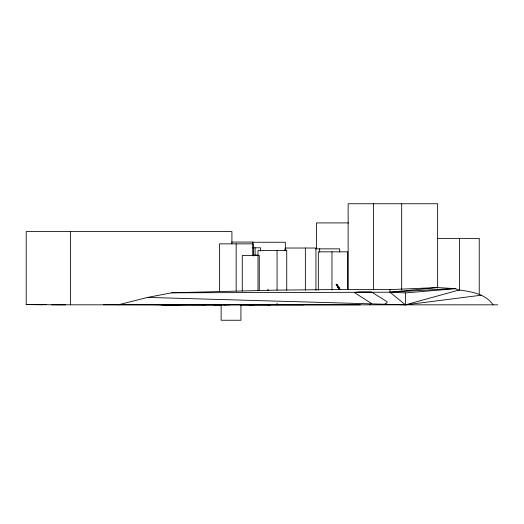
<?xml version="1.0" encoding="UTF-8"?>
<svg xmlns="http://www.w3.org/2000/svg" width="524" height="524" viewBox="0 0 524 524"><rect width="100%" height="100%" fill="white"/><g stroke="black" fill="none" stroke-linecap="round" stroke-linejoin="round"><path stroke-width="0.79" d="M336.873 284.499L338.733 287.781L336.696 284.67L336.159 284.525L337.862 287.041M338.052 287.322L338.753 287.676M369.544 304.837L371.457 303.429L354.211 292.471L359.785 291.881L370.095 291.953M383.994 304.837L387 302.662L387.059 301.726L371.935 292.254L370.134 292.025M175.999 304.837L176.372 304.601M178.003 304.837L178.383 304.601M118.188 304.837L147.775 297.383L171.702 292.798L274.818 290.152L340.489 289.497L389.987 289.634L437.606 287.558L455.775 288.698L458.441 290.172M147.65 297.409L405.438 304.837L459.266 289.949C471.574 291.835 485.414 293.748 493.091 304.837M171.702 292.798L389.987 292.202L405.438 304.837L481.68 295.156M437.606 287.558L389.987 292.202L389.987 289.634M453.922 288.508L389.987 292.202L405.438 292.909L455.775 288.698M213.818 304.778L214.545 304.778M46.21 304.51L29.56 304.595L42.778 304.758M267.567 304.837L270.305 304.824L248.71 304.772M348.558 222.916L316.444 222.916L316.444 248.52M437.422 238.374L479.237 238.374L479.237 294.449M231.575 242.055L252.843 242.055L252.843 255.096M252.254 242.245L285.325 242.245L285.325 249.562M252.588 247.806L260.539 247.806L260.539 251.062M315.376 248.854L339.663 248.854L339.663 252.096M253.072 255.123L257.9 255.123M185.974 304.706L171.918 304.706M192.485 304.706L193.271 304.706M161.104 304.811L360.27 304.837M497.8 304.837L51.699 304.811M202.428 304.713L221.456 304.726M240.582 304.752L303.782 304.837M156.191 304.706L229.682 304.837M240.771 304.817L254.304 304.837M231.909 243.784L231.909 231.575L26.2 231.575L26.2 304.575L45.477 304.608M103.293 304.706L180.387 304.837M220.656 304.804L214.44 304.785M163.573 304.752L205.31 304.837M224.01 304.83L225.824 304.837M161.104 304.732L177.25 304.837M26.2 304.575L65.428 304.837M277.275 304.601L277.648 304.837M275.264 304.601L275.644 304.837M339.139 287.578L336.873 284.283L336.153 284.283L338.511 287.912M337.842 286.733L338.419 287.578M337.842 286.929L338.419 287.774M339.172 287.637L339.46 288.076A7.709 3.137 -90 0 1 340.069 289.464M336.434 284.689L337.279 285.914M338.458 287.637L338.74 288.076A7.709 3.137 -90 0 1 339.356 289.464M338.55 287.768L338.733 288.272A7.631 3.111 -90 0 1 339.283 289.517M459.43 238.374L459.43 290.296M437.632 288.252L437.632 203.751L348.146 203.751L348.146 289.831M405.438 292.909L405.438 304.837M401.672 203.751L401.672 289.831M373.402 203.751L373.402 289.831M347.694 289.346L347.694 251.834L318.323 251.834L318.323 290.158M331.961 251.834L331.961 290.158M319.673 248.854L319.673 252.096M315.933 290.224L315.933 248.029L285.711 248.029L285.711 250.465M305.354 248.029L305.354 290.224M286.733 290.224L286.733 250.446L258.005 250.446L258.005 290.224M284.905 248.854L284.905 250.472M277.058 250.446L277.058 290.224M277.058 303.213L277.058 304.837M259.282 290.276L259.282 255.502L242.278 255.502L242.278 291.089M255.109 247.806L255.109 255.136M253.269 256.053L253.269 243.857L219.392 243.857L219.392 291.822M240.929 304.47L240.929 320.249L221.128 320.249L221.128 304.47M236.154 243.857L236.154 291.01M70.478 231.575L70.478 304.837M267.666 289.982A7.631 3.111 90 0 1 267.803 290.499M267.699 289.798A7.709 3.137 90 0 1 267.882 290.512M268.412 289.798A7.709 3.137 90 0 1 268.602 290.512"/></g></svg>
